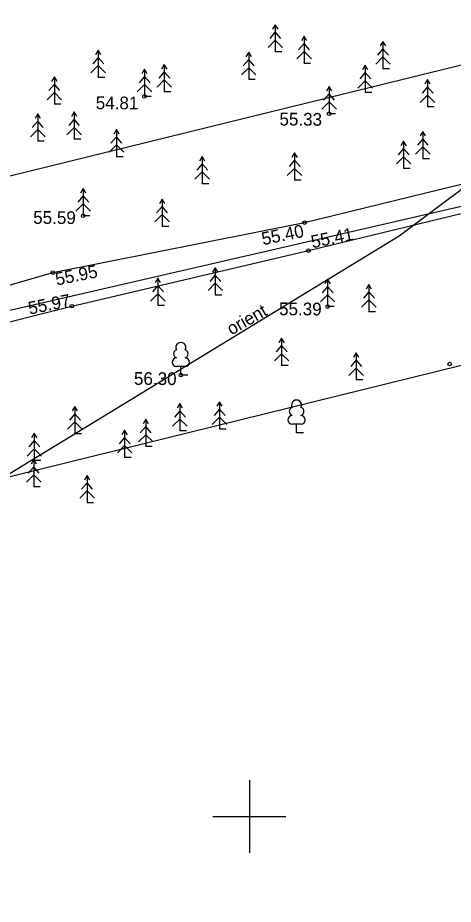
# Model space of a CAD drawing. Extents: x 640836 to 641902, y 6456216 to 6457208.
# Drawn here: x 641587.27 to 641611.21, y 6456695.17 to 6456743.93 of the extents above; entities that cross this region are included whole.
import ezdxf

# ---------------------------------------------------------------- set-up
doc = ezdxf.new("R2010")
doc.units = 0
for name, color, linetype in [('KORGUS', 7, 'Continuous'), ('KTRASS', 7, 'Continuous'), ('MOOTPIIR', 7, 'Continuous'), ('PUU', 7, 'Continuous'), ('TEE', 7, 'Continuous'), ('VORK', 7, 'Continuous'), ('VTRASS', 7, 'Continuous')]:
    doc.layers.add(name, color=color, linetype=linetype)

msp = doc.modelspace()

# ---------------------------------------------------------------- linework, layer by layer
at = {"layer": 'KORGUS'}
for centre in [(641594.24, 6456739.595), (641604.384, 6456738.644), (641590.87, 6456733.033), (641603.037, 6456732.656), (641603.254, 6456731.119), (641589.203, 6456729.909), (641590.239, 6456728.064), (641604.305, 6456728.044), (641611.009, 6456724.881), (641596.234, 6456724.272)]:
    msp.add_circle(centre, 0.1, dxfattribs=at)
at = {"layer": 'KTRASS'}
msp.add_lwpolyline([(641801.132, 6456744.895), (641773.97, 6456708.063), (641735.41, 6456723.442), (641672.873, 6456745.666), (641650.064, 6456742.39), (641512.465, 6456710.695), (641479.764, 6456711.621), (641470.598, 6456711.083)], dxfattribs=at)
at = {"layer": 'MOOTPIIR'}
for points in [[(641647.874, 6456750.241), (641520.175, 6456718.833), (641439.113, 6456717.584), (641423.551, 6456718.632), (641424.055, 6456738.371), (641403.678, 6456739.191)], [(641428.402, 6456462.437), (641422.092, 6456526.569), (641425.859, 6456602.95), (641450, 6456602), (641457.229, 6456664.711), (641428.904, 6456664.397), (641429.943, 6456683.514), (641430.287, 6456705.451), (641490.411, 6456704.347), (641522.278, 6456702.766), (641650.889, 6456734.504)]]:
    msp.add_lwpolyline(points, dxfattribs=at)
at = {"layer": 'PUU'}
for p, q in [((641601.426, 6456743.542), (641601.276, 6456743.292)), ((641601.576, 6456743.292), (641601.426, 6456743.542)), ((641601.426, 6456743.542), (641601.426, 6456742.042)), ((641601.426, 6456743.142), (641601.126, 6456742.792)), ((641601.726, 6456742.792), (641601.426, 6456743.142)), ((641603.008, 6456742.911), (641602.858, 6456742.661)), ((641603.158, 6456742.661), (641603.008, 6456742.911)), ((641603.008, 6456742.911), (641603.008, 6456741.411)), ((641601.426, 6456742.692), (641601.026, 6456742.292)), ((641601.826, 6456742.292), (641601.426, 6456742.692)), ((641603.008, 6456742.511), (641602.708, 6456742.161)), ((641603.308, 6456742.161), (641603.008, 6456742.511)), ((641607.346, 6456742.622), (641607.196, 6456742.372)), ((641607.496, 6456742.372), (641607.346, 6456742.622)), ((641607.346, 6456742.622), (641607.346, 6456741.122)), ((641591.695, 6456742.14), (641591.545, 6456741.89)), ((641591.845, 6456741.89), (641591.695, 6456742.14)), ((641591.695, 6456742.14), (641591.695, 6456740.64)), ((641599.963, 6456742.028), (641599.813, 6456741.778)), ((641600.113, 6456741.778), (641599.963, 6456742.028)), ((641599.963, 6456742.028), (641599.963, 6456740.528)), ((641601.786, 6456742.042), (641601.426, 6456742.042)), ((641603.008, 6456742.061), (641602.608, 6456741.661)), ((641603.408, 6456741.661), (641603.008, 6456742.061)), ((641607.346, 6456742.222), (641607.046, 6456741.872)), ((641607.646, 6456741.872), (641607.346, 6456742.222)), ((641591.695, 6456741.74), (641591.395, 6456741.39)), ((641591.995, 6456741.39), (641591.695, 6456741.74)), ((641599.963, 6456741.628), (641599.663, 6456741.278)), ((641600.263, 6456741.278), (641599.963, 6456741.628)), ((641603.368, 6456741.411), (641603.008, 6456741.411)), ((641607.346, 6456741.772), (641606.946, 6456741.372)), ((641607.746, 6456741.372), (641607.346, 6456741.772)), ((641591.695, 6456741.29), (641591.295, 6456740.89)), ((641592.095, 6456740.89), (641591.695, 6456741.29)), ((641594.24, 6456741.095), (641594.09, 6456740.845)), ((641594.39, 6456740.845), (641594.24, 6456741.095)), ((641594.24, 6456741.095), (641594.24, 6456739.595)), ((641595.326, 6456740.954), (641595.026, 6456740.604)), ((641595.326, 6456741.354), (641595.176, 6456741.104)), ((641595.476, 6456741.104), (641595.326, 6456741.354)), ((641595.326, 6456741.354), (641595.326, 6456739.854)), ((641595.626, 6456740.604), (641595.326, 6456740.954)), ((641599.963, 6456741.178), (641599.563, 6456740.778)), ((641600.363, 6456740.778), (641599.963, 6456741.178)), ((641606.371, 6456740.909), (641606.071, 6456740.559)), ((641606.371, 6456741.309), (641606.221, 6456741.059)), ((641606.521, 6456741.059), (641606.371, 6456741.309)), ((641606.371, 6456741.309), (641606.371, 6456739.809)), ((641606.671, 6456740.559), (641606.371, 6456740.909)), ((641607.706, 6456741.122), (641607.346, 6456741.122)), ((641589.282, 6456740.666), (641589.132, 6456740.416)), ((641589.432, 6456740.416), (641589.282, 6456740.666)), ((641589.282, 6456740.666), (641589.282, 6456739.166)), ((641592.055, 6456740.64), (641591.695, 6456740.64)), ((641594.24, 6456740.695), (641593.94, 6456740.345)), ((641594.54, 6456740.345), (641594.24, 6456740.695)), ((641595.326, 6456740.504), (641594.926, 6456740.104)), ((641595.726, 6456740.104), (641595.326, 6456740.504)), ((641600.323, 6456740.528), (641599.963, 6456740.528)), ((641606.371, 6456740.459), (641605.971, 6456740.059)), ((641606.771, 6456740.059), (641606.371, 6456740.459)), ((641609.796, 6456740.522), (641609.646, 6456740.272)), ((641609.946, 6456740.272), (641609.796, 6456740.522)), ((641609.796, 6456740.522), (641609.796, 6456739.022)), ((641589.282, 6456740.266), (641588.982, 6456739.916)), ((641589.582, 6456739.916), (641589.282, 6456740.266)), ((641594.24, 6456740.245), (641593.84, 6456739.845)), ((641594.64, 6456739.845), (641594.24, 6456740.245)), ((641604.384, 6456740.144), (641604.234, 6456739.894)), ((641604.534, 6456739.894), (641604.384, 6456740.144)), ((641604.384, 6456740.144), (641604.384, 6456738.644)), ((641609.796, 6456740.122), (641609.496, 6456739.772)), ((641610.096, 6456739.772), (641609.796, 6456740.122)), ((641589.282, 6456739.816), (641588.882, 6456739.416)), ((641589.682, 6456739.416), (641589.282, 6456739.816)), ((641594.6, 6456739.595), (641594.24, 6456739.595)), ((641595.686, 6456739.854), (641595.326, 6456739.854)), ((641604.384, 6456739.744), (641604.084, 6456739.394)), ((641604.684, 6456739.394), (641604.384, 6456739.744)), ((641606.731, 6456739.809), (641606.371, 6456739.809)), ((641609.796, 6456739.672), (641609.396, 6456739.272)), ((641610.196, 6456739.272), (641609.796, 6456739.672)), ((641589.642, 6456739.166), (641589.282, 6456739.166)), ((641604.384, 6456739.294), (641603.984, 6456738.894)), ((641604.784, 6456738.894), (641604.384, 6456739.294)), ((641610.156, 6456739.022), (641609.796, 6456739.022)), ((641588.369, 6456738.632), (641588.219, 6456738.382)), ((641588.519, 6456738.382), (641588.369, 6456738.632)), ((641588.369, 6456738.632), (641588.369, 6456737.132)), ((641590.37, 6456738.743), (641590.22, 6456738.493)), ((641590.52, 6456738.493), (641590.37, 6456738.743)), ((641590.37, 6456738.743), (641590.37, 6456737.243)), ((641604.744, 6456738.644), (641604.384, 6456738.644)), ((641588.369, 6456738.232), (641588.069, 6456737.882)), ((641588.669, 6456737.882), (641588.369, 6456738.232)), ((641590.37, 6456738.343), (641590.07, 6456737.993)), ((641590.67, 6456737.993), (641590.37, 6456738.343)), ((641588.369, 6456737.782), (641587.969, 6456737.382)), ((641588.769, 6456737.382), (641588.369, 6456737.782)), ((641590.37, 6456737.893), (641589.97, 6456737.493)), ((641590.77, 6456737.493), (641590.37, 6456737.893)), ((641592.696, 6456737.779), (641592.546, 6456737.529)), ((641592.846, 6456737.529), (641592.696, 6456737.779)), ((641592.696, 6456737.779), (641592.696, 6456736.279)), ((641609.535, 6456737.673), (641609.385, 6456737.423)), ((641609.685, 6456737.423), (641609.535, 6456737.673)), ((641609.535, 6456737.673), (641609.535, 6456736.173)), ((641588.729, 6456737.132), (641588.369, 6456737.132)), ((641590.73, 6456737.243), (641590.37, 6456737.243)), ((641592.696, 6456737.379), (641592.396, 6456737.029)), ((641592.996, 6456737.029), (641592.696, 6456737.379)), ((641608.482, 6456737.133), (641608.332, 6456736.883)), ((641608.632, 6456736.883), (641608.482, 6456737.133)), ((641608.482, 6456737.133), (641608.482, 6456735.633)), ((641609.535, 6456737.273), (641609.235, 6456736.923)), ((641609.835, 6456736.923), (641609.535, 6456737.273)), ((641592.696, 6456736.929), (641592.296, 6456736.529)), ((641593.096, 6456736.529), (641592.696, 6456736.929)), ((641608.482, 6456736.733), (641608.182, 6456736.383)), ((641608.782, 6456736.383), (641608.482, 6456736.733)), ((641609.535, 6456736.823), (641609.135, 6456736.423)), ((641609.935, 6456736.423), (641609.535, 6456736.823)), ((641593.056, 6456736.279), (641592.696, 6456736.279)), ((641597.412, 6456736.294), (641597.262, 6456736.044)), ((641597.562, 6456736.044), (641597.412, 6456736.294)), ((641597.412, 6456736.294), (641597.412, 6456734.794)), ((641602.488, 6456736.091), (641602.188, 6456735.741)), ((641602.488, 6456736.491), (641602.338, 6456736.241)), ((641602.638, 6456736.241), (641602.488, 6456736.491)), ((641602.488, 6456736.491), (641602.488, 6456734.991)), ((641602.788, 6456735.741), (641602.488, 6456736.091)), ((641608.482, 6456736.283), (641608.082, 6456735.883)), ((641608.882, 6456735.883), (641608.482, 6456736.283)), ((641609.895, 6456736.173), (641609.535, 6456736.173)), ((641597.412, 6456735.894), (641597.112, 6456735.544)), ((641597.712, 6456735.544), (641597.412, 6456735.894)), ((641602.488, 6456735.641), (641602.088, 6456735.241)), ((641602.888, 6456735.241), (641602.488, 6456735.641)), ((641608.842, 6456735.633), (641608.482, 6456735.633)), ((641597.412, 6456735.444), (641597.012, 6456735.044)), ((641597.812, 6456735.044), (641597.412, 6456735.444)), ((641597.772, 6456734.794), (641597.412, 6456734.794)), ((641602.848, 6456734.991), (641602.488, 6456734.991)), ((641590.87, 6456734.133), (641590.57, 6456733.783)), ((641590.87, 6456734.533), (641590.72, 6456734.283)), ((641591.02, 6456734.283), (641590.87, 6456734.533)), ((641590.87, 6456734.533), (641590.87, 6456733.033)), ((641591.17, 6456733.783), (641590.87, 6456734.133)), ((641590.87, 6456733.683), (641590.47, 6456733.283)), ((641591.27, 6456733.283), (641590.87, 6456733.683)), ((641595.206, 6456733.948), (641595.056, 6456733.698)), ((641595.356, 6456733.698), (641595.206, 6456733.948)), ((641595.206, 6456733.948), (641595.206, 6456732.448)), ((641595.206, 6456733.548), (641594.906, 6456733.198)), ((641595.506, 6456733.198), (641595.206, 6456733.548)), ((641591.23, 6456733.033), (641590.87, 6456733.033)), ((641595.206, 6456733.098), (641594.806, 6456732.698)), ((641595.606, 6456732.698), (641595.206, 6456733.098)), ((641595.566, 6456732.448), (641595.206, 6456732.448)), ((641598.128, 6456730.176), (641597.978, 6456729.926)), ((641598.278, 6456729.926), (641598.128, 6456730.176)), ((641598.128, 6456730.176), (641598.128, 6456728.676)), ((641598.128, 6456729.776), (641597.828, 6456729.426)), ((641598.428, 6456729.426), (641598.128, 6456729.776)), ((641594.974, 6456729.595), (641594.824, 6456729.345)), ((641595.124, 6456729.345), (641594.974, 6456729.595)), ((641594.974, 6456729.595), (641594.974, 6456728.095)), ((641598.128, 6456729.326), (641597.728, 6456728.926)), ((641598.528, 6456728.926), (641598.128, 6456729.326)), ((641604.305, 6456729.544), (641604.155, 6456729.294)), ((641604.455, 6456729.294), (641604.305, 6456729.544)), ((641604.305, 6456729.544), (641604.305, 6456728.044)), ((641606.572, 6456729.255), (641606.422, 6456729.005)), ((641606.722, 6456729.005), (641606.572, 6456729.255)), ((641606.572, 6456729.255), (641606.572, 6456727.755)), ((641594.974, 6456728.745), (641594.574, 6456728.345)), ((641594.974, 6456729.195), (641594.674, 6456728.845)), ((641595.274, 6456728.845), (641594.974, 6456729.195)), ((641595.374, 6456728.345), (641594.974, 6456728.745)), ((641604.305, 6456729.144), (641604.005, 6456728.794)), ((641604.605, 6456728.794), (641604.305, 6456729.144)), ((641606.572, 6456728.855), (641606.272, 6456728.505)), ((641606.872, 6456728.505), (641606.572, 6456728.855)), ((641598.488, 6456728.676), (641598.128, 6456728.676)), ((641604.305, 6456728.694), (641603.905, 6456728.294)), ((641604.705, 6456728.294), (641604.305, 6456728.694)), ((641606.572, 6456728.405), (641606.172, 6456728.005)), ((641606.972, 6456728.005), (641606.572, 6456728.405)), ((641595.334, 6456728.095), (641594.974, 6456728.095)), ((641604.665, 6456728.044), (641604.305, 6456728.044)), ((641606.932, 6456727.755), (641606.572, 6456727.755)), ((641601.776, 6456726.3), (641601.626, 6456726.05)), ((641601.926, 6456726.05), (641601.776, 6456726.3)), ((641601.776, 6456726.3), (641601.776, 6456724.8)), ((641601.776, 6456725.9), (641601.476, 6456725.55)), ((641602.076, 6456725.55), (641601.776, 6456725.9)), ((641601.776, 6456725.45), (641601.376, 6456725.05)), ((641602.176, 6456725.05), (641601.776, 6456725.45)), ((641605.875, 6456725.504), (641605.725, 6456725.254)), ((641606.025, 6456725.254), (641605.875, 6456725.504)), ((641605.875, 6456725.504), (641605.875, 6456724.004)), ((641605.875, 6456725.104), (641605.575, 6456724.754)), ((641606.175, 6456724.754), (641605.875, 6456725.104)), ((641596.474, 6456724.747), (641595.994, 6456724.747)), ((641596.234, 6456724.272), (641596.234, 6456724.747)), ((641602.136, 6456724.8), (641601.776, 6456724.8)), ((641605.875, 6456724.654), (641605.475, 6456724.254)), ((641606.275, 6456724.254), (641605.875, 6456724.654)), ((641596.614, 6456724.272), (641596.234, 6456724.272)), ((641606.235, 6456724.004), (641605.875, 6456724.004)), ((641590.411, 6456722.551), (641590.261, 6456722.301)), ((641590.561, 6456722.301), (641590.411, 6456722.551)), ((641590.411, 6456722.551), (641590.411, 6456721.051)), ((641596.183, 6456722.706), (641596.033, 6456722.456)), ((641596.333, 6456722.456), (641596.183, 6456722.706)), ((641596.183, 6456722.706), (641596.183, 6456721.206)), ((641598.362, 6456722.407), (641598.062, 6456722.057)), ((641598.362, 6456722.807), (641598.212, 6456722.557)), ((641598.512, 6456722.557), (641598.362, 6456722.807)), ((641598.362, 6456722.807), (641598.362, 6456721.307)), ((641598.662, 6456722.057), (641598.362, 6456722.407)), ((641590.411, 6456722.151), (641590.111, 6456721.801)), ((641590.711, 6456721.801), (641590.411, 6456722.151)), ((641596.183, 6456722.306), (641595.883, 6456721.956)), ((641596.483, 6456721.956), (641596.183, 6456722.306)), ((641598.362, 6456721.957), (641597.962, 6456721.557)), ((641598.762, 6456721.557), (641598.362, 6456721.957)), ((641590.411, 6456721.701), (641590.011, 6456721.301)), ((641590.811, 6456721.301), (641590.411, 6456721.701)), ((641594.307, 6456721.446), (641594.007, 6456721.096)), ((641594.307, 6456721.846), (641594.157, 6456721.596)), ((641594.457, 6456721.596), (641594.307, 6456721.846)), ((641594.307, 6456721.846), (641594.307, 6456720.346)), ((641594.607, 6456721.096), (641594.307, 6456721.446)), ((641596.183, 6456721.856), (641595.783, 6456721.456)), ((641596.583, 6456721.456), (641596.183, 6456721.856)), ((641602.838, 6456721.579), (641602.358, 6456721.579)), ((641602.598, 6456721.104), (641602.598, 6456721.579)), ((641588.18, 6456721.073), (641588.03, 6456720.823)), ((641588.33, 6456720.823), (641588.18, 6456721.073)), ((641588.18, 6456721.073), (641588.18, 6456719.573)), ((641590.771, 6456721.051), (641590.411, 6456721.051)), ((641593.147, 6456721.246), (641592.997, 6456720.996)), ((641593.297, 6456720.996), (641593.147, 6456721.246)), ((641593.147, 6456721.246), (641593.147, 6456719.746)), ((641594.307, 6456720.996), (641593.907, 6456720.596)), ((641594.707, 6456720.596), (641594.307, 6456720.996)), ((641596.543, 6456721.206), (641596.183, 6456721.206)), ((641598.722, 6456721.307), (641598.362, 6456721.307)), ((641602.978, 6456721.104), (641602.598, 6456721.104)), ((641588.18, 6456720.673), (641587.88, 6456720.323)), ((641588.48, 6456720.323), (641588.18, 6456720.673)), ((641593.147, 6456720.846), (641592.847, 6456720.496)), ((641593.447, 6456720.496), (641593.147, 6456720.846)), ((641588.18, 6456720.223), (641587.78, 6456719.823)), ((641588.58, 6456719.823), (641588.18, 6456720.223)), ((641593.147, 6456720.396), (641592.747, 6456719.996)), ((641593.547, 6456719.996), (641593.147, 6456720.396)), ((641594.667, 6456720.346), (641594.307, 6456720.346)), ((641588.149, 6456719.633), (641587.999, 6456719.383)), ((641588.299, 6456719.383), (641588.149, 6456719.633)), ((641588.149, 6456719.633), (641588.149, 6456718.133)), ((641588.54, 6456719.573), (641588.18, 6456719.573)), ((641593.507, 6456719.746), (641593.147, 6456719.746)), ((641588.149, 6456719.233), (641587.849, 6456718.883)), ((641588.449, 6456718.883), (641588.149, 6456719.233)), ((641588.149, 6456718.783), (641587.749, 6456718.383)), ((641588.549, 6456718.383), (641588.149, 6456718.783)), ((641591.083, 6456718.754), (641590.933, 6456718.504)), ((641591.233, 6456718.504), (641591.083, 6456718.754)), ((641591.083, 6456718.754), (641591.083, 6456717.254)), ((641588.509, 6456718.133), (641588.149, 6456718.133)), ((641591.083, 6456718.354), (641590.783, 6456718.004)), ((641591.383, 6456718.004), (641591.083, 6456718.354)), ((641591.083, 6456717.904), (641590.683, 6456717.504)), ((641591.483, 6456717.504), (641591.083, 6456717.904)), ((641591.443, 6456717.254), (641591.083, 6456717.254))]:
    msp.add_line(p, q, dxfattribs=at)
for centre, radius, start, end in [((641596.234, 6456725.792), 0.277, 332.5799, 207.4201), ((641596.064, 6456725.444), 0.233, 109.0217, 253.1415), ((641596.404, 6456725.444), 0.233, 286.8508, 70.9859), ((641595.996, 6456724.984), 0.238, 90.0016, 269.3953), ((641596.471, 6456724.984), 0.238, 270.6047, 89.9984), ((641602.598, 6456722.624), 0.277, 332.5799, 207.4201), ((641602.428, 6456722.276), 0.233, 109.0217, 253.1415), ((641602.768, 6456722.276), 0.233, 286.8508, 70.9859), ((641602.361, 6456721.816), 0.238, 90.0016, 269.3953), ((641602.836, 6456721.816), 0.238, 270.6047, 89.9984)]:
    msp.add_arc(centre, radius, start, end, dxfattribs=at)
at = {"layer": 'TEE'}
for points in [[(641526.857, 6456713.022), (641540.1, 6456716.898), (641552.742, 6456720.654), (641565.505, 6456723.733), (641579.037, 6456726.962), (641589.203, 6456729.909), (641603.037, 6456732.656), (641615.476, 6456735.701), (641628.503, 6456738.624), (641640.867, 6456741.062), (641654.853, 6456743.522)], [(641473.95, 6456708.963), (641477.647, 6456710.013), (641491.196, 6456710.077), (641504.55, 6456709.682), (641514.069, 6456708.939), (641520.341, 6456709.834), (641527.319, 6456711.638), (641535.141, 6456714.139), (641540.61, 6456715.764), (641553.093, 6456719.366), (641565.802, 6456722.56), (641579.641, 6456725.405), (641590.239, 6456728.064), (641603.254, 6456731.119), (641615.952, 6456734.204), (641629.015, 6456737.182), (641641.57, 6456739.54), (641657.274, 6456742.707)]]:
    msp.add_lwpolyline(points, dxfattribs=at)
at = {"layer": 'VORK'}
for p, q in [((641600, 6456702), (641600, 6456698)), ((641598, 6456700), (641602, 6456700))]:
    msp.add_line(p, q, dxfattribs=at)
at = {"layer": 'VTRASS'}
msp.add_lwpolyline([(641637.062, 6456753.489), (641608.241, 6456731.911), (641558.222, 6456701.399)], dxfattribs=at)

# ---------------------------------------------------------------- texts
at = {"layer": 'KORGUS'}
for s, rotation, p in [('54.81', 359.6271, (641591.556, 6456738.899)), ('55.33', 359.6271, (641601.652, 6456738.002)), ('55.59', 359.6271, (641588.118, 6456732.595)), ('55.40', 11.4135, (641600.749, 6456731.416)), ('55.41', 11.4135, (641603.468, 6456731.249)), ('55.95', 11.4135, (641589.412, 6456729.194)), ('55.97', 11.4135, (641587.921, 6456727.595)), ('55.39', 359.6271, (641601.631, 6456727.569)), ('56.30', 359.6271, (641593.656, 6456723.738))]:
    msp.add_text(s, height=0.7, rotation=rotation, dxfattribs=at).set_placement(p)
at = {"layer": 'VTRASS'}
msp.add_text('orient', height=0.7, rotation=29.5019, dxfattribs=at).set_placement((641599.014, 6456726.448))

doc.saveas('drawing.dxf')
